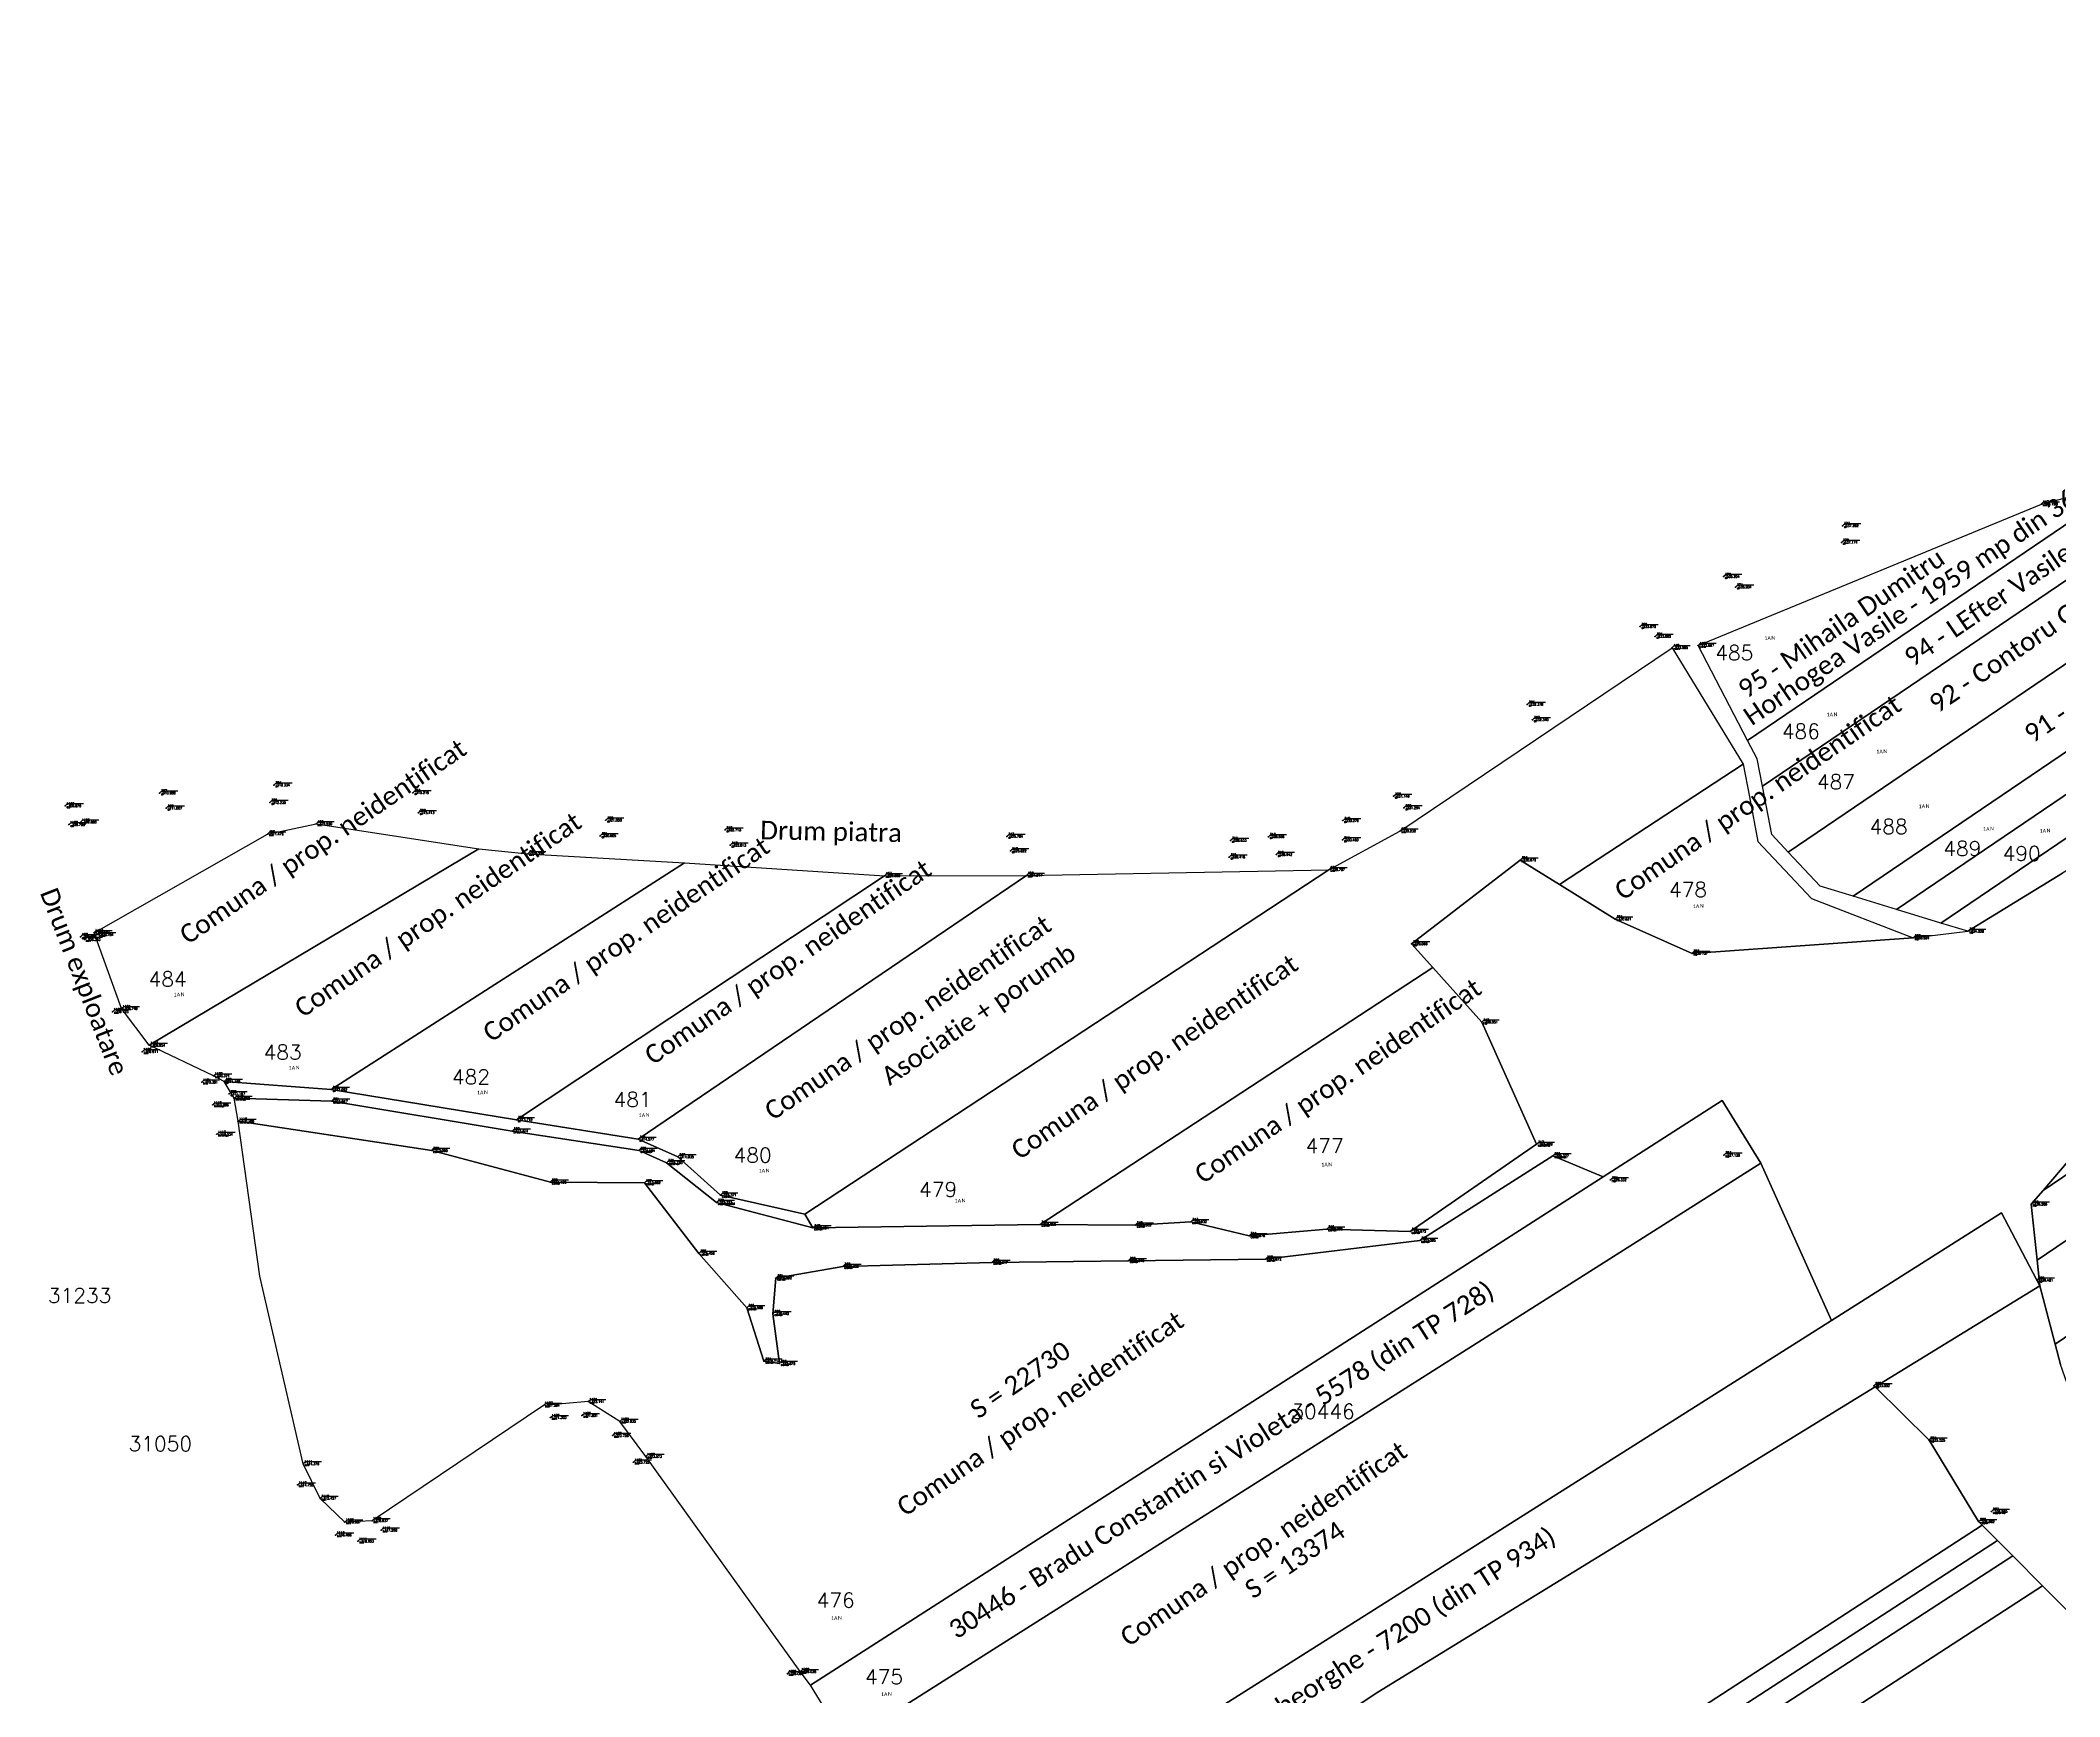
# Model space of a CAD drawing. Extents: x 611010 to 615314, y 642768 to 648579.
# Drawn here: x 612848 to 613393, y 647401 to 647848 of the extents above; entities that cross this region are included whole.
import ezdxf

# ---------------------------------------------------------------- set-up
doc = ezdxf.new("R2010")
doc.units = 0
doc.header["$LTSCALE"] = 0.5
doc.header["$MEASUREMENT"] = 0
doc.header["$PDMODE"] = 32
doc.header["$PDSIZE"] = 0.125
doc.layers.get('0').update_dxf_attribs({"color": 1, "linetype": 'CONTINUOUS'})
for name, color, linetype in [('0_pct_coduri', 20, 'CONTINUOUS'), ('0_pct_cote', 7, 'CONTINUOUS'), ('0_pct_denumiri', 7, 'CONTINUOUS'), ('0_pct_linii_marcaj', 7, 'CONTINUOUS'), ('0_pct_simboluri', 7, 'CONTINUOUS'), ('_CAT_FOL', 7, 'CONTINUOUS'), ('_IMPREJMUIT', 150, 'CONTINUOUS'), ('_NR_PARCELA', 50, 'CONTINUOUS'), ('_PARCELA_NOU_feb2025', 50, 'CONTINUOUS'), ('_TEXTE', 255, 'CONTINUOUS'), ('LABEL-terenuri-active-2024', 210, 'CONTINUOUS')]:
    doc.layers.add(name, color=color, linetype=linetype)
doc.layers.add('_ID', color=176, linetype='CONTINUOUS', lineweight=30)
doc.layers.get('0').off()
doc.styles.add('ROMANS', font='ROMANS.SHX')
doc.styles.get("Standard").update_dxf_attribs({"font": 'romans.shx'})
doc.styles.add('texte', font='calibri.ttf')

# ---------------------------------------------------------------- blocks, each defined once
blk = doc.blocks.new('Punct')
blk.add_point((0, 0))
at = {"flags": 1}
for tag, p in [('DENPCT', (1.4, 0)), ('COTA', (1.4, -2.5)), ('COD', (1.4, -5))]:
    blk.add_attdef(tag, p, '', height=1.5, dxfattribs=at)

msp = doc.modelspace()

# ---------------------------------------------------------------- linework, layer by layer
at = {"layer": '0_pct_linii_marcaj'}
for points in [[(613387.77, 647722.85), (613388.31, 647723.38), (613392.6, 647723.38)], [(613334.11, 647716.99), (613334.64, 647717.52), (613338.93, 647717.52)], [(613333.83, 647712.5), (613334.36, 647713.03), (613338.68, 647713.03)], [(613302, 647703.27), (613302.53, 647703.8), (613306.85, 647703.8)], [(613305.22, 647700.46), (613305.76, 647700.99), (613310.08, 647700.99)], [(613279.43, 647689.76), (613279.96, 647690.29), (613284.25, 647690.29)], [(613283.5, 647687.14), (613284.04, 647687.68), (613288.33, 647687.68)], [(613288.07, 647684.08), (613288.6, 647684.62), (613292.89, 647684.62)], [(613295.1, 647684.67), (613295.64, 647685.21), (613299.93, 647685.21)], [(613249.01, 647668.77), (613249.55, 647669.31), (613253.84, 647669.31)], [(613250.4, 647664.62), (613250.94, 647665.16), (613255.23, 647665.16)], [(612879.79, 647644.85), (612880.32, 647645.38), (612884.61, 647645.38)], [(612910.67, 647647.01), (612911.21, 647647.54), (612915.53, 647647.54)], [(612948.19, 647644.95), (612948.72, 647645.48), (612953.01, 647645.48)], [(613212.9, 647643.98), (613213.44, 647644.51), (613217.73, 647644.51)], [(612854.32, 647641.38), (612854.85, 647641.92), (612859.14, 647641.92)], [(612881.58, 647640.76), (612882.11, 647641.3), (612886.4, 647641.3)], [(612909.58, 647642.3), (612910.12, 647642.83), (612914.41, 647642.83)], [(612949.65, 647639.54), (612950.18, 647640.07), (612954.47, 647640.07)], [(613000.24, 647637.52), (613000.77, 647638.05), (613005.06, 647638.05)], [(613215.71, 647640.84), (613216.25, 647641.37), (613220.57, 647641.37)], [(612855.32, 647636.32), (612855.85, 647636.85), (612860.14, 647636.85)], [(612858.48, 647636.99), (612859.02, 647637.52), (612863.31, 647637.52)], [(612908.95, 647633.79), (612909.49, 647634.32), (612913.78, 647634.32)], [(612922.06, 647636.51), (612922.59, 647637.05), (612926.88, 647637.05)], [(612998.71, 647633.3), (612999.24, 647633.83), (613003.53, 647633.83)], [(613032.43, 647634.89), (613032.96, 647635.42), (613037.25, 647635.42)], [(613108.52, 647633.15), (613109.05, 647633.68), (613113.37, 647633.68)], [(613168.9, 647632.06), (613169.44, 647632.6), (613173.73, 647632.6)], [(613179.12, 647633.06), (613179.65, 647633.59), (613183.94, 647633.59)], [(613199.15, 647632.19), (613199.69, 647632.73), (613203.98, 647632.73)], [(613199.19, 647637.4), (613199.72, 647637.93), (613203.98, 647637.93)], [(613214.62, 647634.59), (613215.15, 647635.13), (613219.44, 647635.13)], [(612979.18, 647628.49), (612979.72, 647629.03), (612984.01, 647629.03)], [(613033.82, 647630.77), (613034.35, 647631.31), (613038.64, 647631.31)], [(613109.51, 647629.25), (613110.05, 647629.78), (613114.34, 647629.78)], [(613168.5, 647627.55), (613169.04, 647628.08), (613173.33, 647628.08)], [(613181.26, 647628.25), (613181.79, 647628.78), (613186.08, 647628.78)], [(613247.05, 647626.76), (613247.59, 647627.29), (613251.88, 647627.29)], [(613075.48, 647622.53), (613076.01, 647623.06), (613080.27, 647623.06)], [(613113.78, 647622.62), (613114.32, 647623.15), (613118.61, 647623.15)], [(613195.45, 647624.16), (613195.98, 647624.7), (613200.27, 647624.7)], [(613272.76, 647610.83), (613273.3, 647611.36), (613277.41, 647611.36)], [(612858.45, 647606.05), (612858.98, 647606.59), (612863.27, 647606.59)], [(612859.52, 647605.31), (612860.05, 647605.84), (612864.34, 647605.84)], [(612862.09, 647607.16), (612862.62, 647607.69), (612866.94, 647607.69)], [(612863.03, 647606.63), (612863.57, 647607.17), (612867.89, 647607.17)], [(613353.2, 647605.75), (613353.74, 647606.28), (613358.06, 647606.28)], [(613367.96, 647607.53), (613368.49, 647608.07), (613372.75, 647608.07)], [(613217.77, 647604.14), (613218.3, 647604.67), (613222.59, 647604.67)], [(613293.47, 647601.57), (613294, 647602.1), (613298.29, 647602.1)], [(612867.12, 647585.82), (612867.65, 647586.35), (612871.94, 647586.35)], [(612869.5, 647586.67), (612870.03, 647587.2), (612874.32, 647587.2)], [(613236.73, 647583.01), (613237.26, 647583.55), (613241.37, 647583.55)], [(612875.11, 647575.02), (612875.64, 647575.55), (612879.76, 647575.55)], [(612876.98, 647576.77), (612877.51, 647577.31), (612881.83, 647577.31)], [(612891.2, 647566.81), (612891.73, 647567.34), (612895.84, 647567.34)], [(612894.36, 647568.5), (612894.89, 647569.03), (612899.21, 647569.03)], [(612897.25, 647566.97), (612897.78, 647567.51), (612902.07, 647567.51)], [(612898.55, 647563.66), (612899.08, 647564.19), (612903.37, 647564.19)], [(612899.91, 647562.46), (612900.44, 647563), (612904.73, 647563)], [(612926.14, 647564.83), (612926.67, 647565.37), (612930.96, 647565.37)], [(612926.25, 647561.68), (612926.78, 647562.21), (612931.07, 647562.21)], [(612894.13, 647560.66), (612894.66, 647561.2), (612898.95, 647561.2)], [(612900.98, 647556.25), (612901.52, 647556.79), (612905.81, 647556.79)], [(612976.12, 647556.66), (612976.65, 647557.2), (612980.94, 647557.2)], [(612895.23, 647552.75), (612895.77, 647553.28), (612900.09, 647553.28)], [(612974.95, 647553.63), (612975.49, 647554.16), (612979.81, 647554.16)], [(613008.97, 647551.41), (613009.51, 647551.94), (613013.8, 647551.94)], [(612953.25, 647548.36), (612953.78, 647548.89), (612958.07, 647548.89)], [(613009.22, 647548.36), (613009.75, 647548.89), (613014.07, 647548.89)], [(613016.67, 647545.07), (613017.2, 647545.6), (613021.49, 647545.6)], [(613019.69, 647546.64), (613020.23, 647547.18), (613024.52, 647547.18)], [(613251.52, 647550.06), (613252.05, 647550.59), (613256.31, 647550.59)], [(613255.94, 647546.92), (613256.47, 647547.45), (613260.76, 647547.45)], [(613302.1, 647547.12), (613302.64, 647547.65), (613306.93, 647547.65)], [(612985.28, 647539.82), (612985.81, 647540.36), (612990.1, 647540.36)], [(613010.71, 647539.65), (613011.24, 647540.18), (613015.53, 647540.18)], [(613271.46, 647540.45), (613271.99, 647540.98), (613276.28, 647540.98)], [(613030.13, 647534.35), (613030.66, 647534.89), (613034.95, 647534.89)], [(613031.19, 647536.33), (613031.72, 647536.87), (613035.83, 647536.87)], [(613158.16, 647529.16), (613158.7, 647529.69), (613162.99, 647529.69)], [(613385.04, 647533.87), (613385.57, 647534.4), (613389.86, 647534.4)], [(613056.13, 647527.49), (613056.66, 647528.02), (613060.98, 647528.02)], [(613117.47, 647528.43), (613118.01, 647528.96), (613122.27, 647528.96)], [(613143.18, 647528.23), (613143.72, 647528.76), (613148.01, 647528.76)], [(613173.89, 647525.35), (613174.43, 647525.89), (613178.72, 647525.89)], [(613194.87, 647527.18), (613195.41, 647527.72), (613199.7, 647527.72)], [(613217.39, 647526.52), (613217.92, 647527.06), (613222.21, 647527.06)], [(613219.98, 647524.1), (613220.51, 647524.63), (613224.8, 647524.63)], [(613025.34, 647520.6), (613025.87, 647521.14), (613030.13, 647521.14)], [(613104.47, 647518.18), (613105.01, 647518.72), (613109.3, 647518.72)], [(613141.3, 647518.63), (613141.83, 647519.16), (613146.09, 647519.16)], [(613178.32, 647519.03), (613178.85, 647519.57), (613183.14, 647519.57)], [(613046.14, 647513.93), (613046.67, 647514.46), (613050.96, 647514.46)], [(613064.25, 647517.08), (613064.79, 647517.61), (613069.08, 647517.61)], [(613386.6, 647513.36), (613387.13, 647513.89), (613391.24, 647513.89)], [(613038.34, 647505.92), (613038.88, 647506.46), (613043.14, 647506.46)], [(613045.35, 647504.34), (613045.89, 647504.87), (613050.18, 647504.87)], [(613042.93, 647491.5), (613043.47, 647492.04), (613047.79, 647492.04)], [(613047.09, 647490.88), (613047.62, 647491.41), (613051.91, 647491.41)], [(613342.56, 647484.87), (613343.09, 647485.4), (613347.38, 647485.4)], [(612983.47, 647479.58), (612984, 647480.11), (612988.32, 647480.11)], [(612995.5, 647480.61), (612996.04, 647481.14), (613000.15, 647481.14)], [(612985.31, 647476.29), (612985.84, 647476.82), (612990.13, 647476.82)], [(612993.79, 647476.83), (612994.32, 647477.36), (612998.43, 647477.36)], [(613004.06, 647475.26), (613004.6, 647475.79), (613008.89, 647475.79)], [(613002.11, 647471.43), (613002.64, 647471.97), (613006.93, 647471.97)], [(613357.46, 647470.19), (613357.99, 647470.72), (613362.28, 647470.72)], [(612918.56, 647463.79), (612919.09, 647464.32), (612923.38, 647464.32)], [(613007.7, 647464.24), (613008.23, 647464.77), (613012.52, 647464.77)], [(613011.07, 647465.79), (613011.6, 647466.32), (613015.89, 647466.32)], [(612917.02, 647458.11), (612917.55, 647458.64), (612921.84, 647458.64)], [(612923.14, 647454.46), (612923.67, 647455), (612927.96, 647455)], [(612929.78, 647448.09), (612930.32, 647448.63), (612934.61, 647448.63)], [(612937.15, 647448.44), (612937.68, 647448.98), (612941.97, 647448.98)], [(613370.85, 647448.21), (613371.38, 647448.74), (613375.67, 647448.74)], [(613374.31, 647450.96), (613374.85, 647451.5), (613379.14, 647451.5)], [(612927.3, 647444.59), (612927.83, 647445.13), (612932.12, 647445.13)], [(612933.34, 647442.92), (612933.87, 647443.45), (612938.16, 647443.45)], [(612939.62, 647445.89), (612940.15, 647446.43), (612944.44, 647446.43)], [(613049.26, 647407.18), (613049.79, 647407.71), (613054.08, 647407.71)], [(613052.75, 647407.72), (613053.28, 647408.26), (613057.57, 647408.26)]]:
    msp.add_lwpolyline(points, dxfattribs=at)
at = {"layer": '_PARCELA_NOU_feb2025'}
for points in [[(613548.8, 647779.09), (613649.85, 647847.9), (613655.05, 647832.56), (613336.93, 647616.93), (613327.95, 647619.68), (613319.36, 647628.85), (613501.51, 647752.31), (613515.11, 647755.78)], [(613336.93, 647616.93), (613655.05, 647832.56), (613658.21, 647823.23), (613348.58, 647613.36)], [(613660.44, 647816.64), (613661.51, 647813.68), (613360.57, 647609.69), (613348.58, 647613.36), (613658.21, 647823.23)], [(613417, 647637.66), (613393.36, 647623.13), (613367.88, 647607.45), (613360.57, 647609.69), (613661.51, 647813.68), (613663.79, 647807.33), (613506.87, 647700.17)], [(613451.83, 647739.61), (613501.51, 647752.31), (613319.36, 647628.85), (613314.91, 647633.61), (613312.39, 647646.62), (613448.18, 647738.66)], [(613411.08, 647564.32), (613410.66, 647566.03), (613684.78, 647749.12), (613687.84, 647740.65), (613388.15, 647537.52)], [(613310.96, 647654.01), (613308.37, 647658.99), (613411.81, 647729.1), (613448.18, 647738.66), (613312.39, 647646.62)], [(613692.07, 647728.92), (613692.99, 647726.42), (613386.52, 647518.69), (613384.96, 647533.79), (613388.15, 647537.52), (613687.84, 647740.65)], [(613387.69, 647722.77), (613411.81, 647729.1), (613308.37, 647658.99), (613295.02, 647684.59)], [(613387.24, 647511.76), (613386.52, 647518.69), (613692.99, 647726.42), (613700.62, 647705.63), (613391.4, 647496.03)], [(613701.69, 647702.71), (613704.93, 647693.29), (613706.85, 647686.59), (613397.63, 647477), (613392.85, 647490.55), (613391.4, 647496.03), (613700.62, 647705.63)], [(613056.05, 647527.41), (613053.88, 647531.08), (613195.37, 647624.08), (613214.54, 647634.52), (613287.99, 647684), (613307.17, 647652.54), (613257.6, 647620.1), (613246.97, 647626.68), (613217.69, 647604.06), (613223.39, 647597.71), (613117.39, 647528.35)], [(613353.12, 647605.67), (613293.39, 647601.49), (613272.68, 647610.75), (613257.6, 647620.1), (613307.17, 647652.54), (613308.87, 647643.77), (613311.2, 647631.72), (613325.66, 647616.28)], [(612876.9, 647576.69), (612869.42, 647586.59), (612862.01, 647607.08), (612908.88, 647633.71), (612921.98, 647636.43), (612965.93, 647629.71)], [(612894.28, 647568.42), (612876.9, 647576.69), (612965.93, 647629.71), (612979.1, 647628.41), (613021.39, 647625.97), (612926.06, 647564.75), (612897.17, 647566.9)], [(612926.06, 647564.75), (613021.39, 647625.97), (613075.4, 647622.45), (612976.04, 647556.58)], [(612976.04, 647556.58), (613075.4, 647622.45), (613113.7, 647622.54), (613008.9, 647551.33)], [(613008.9, 647551.33), (613113.7, 647622.54), (613195.37, 647624.08), (613053.88, 647531.08), (613031.11, 647536.25), (613019.61, 647546.56)], [(613117.39, 647528.35), (613223.39, 647597.71), (613236.65, 647582.93), (613251.44, 647549.98), (613217.31, 647526.44), (613194.8, 647527.1), (613173.81, 647525.27), (613158.08, 647529.08), (613143.1, 647528.15)], [(612899.83, 647562.38), (612897.17, 647566.9), (612926.06, 647564.75), (612976.04, 647556.58), (613008.9, 647551.33), (613019.61, 647546.56), (613031.11, 647536.25), (613053.88, 647531.08), (613056.05, 647527.41), (613030.05, 647534.27), (613016.59, 647544.99), (613009.14, 647548.28), (612974.87, 647553.55), (612926.17, 647561.6)], [(613301.53, 647561.79), (613311.98, 647544.86), (613065, 647388.45), (613055.4, 647404), (613269.41, 647541.19)], [(613052.67, 647407.65), (613010.99, 647465.71), (613003.98, 647475.18), (612995.43, 647480.53), (612983.39, 647479.5), (612937.07, 647448.36), (612929.7, 647448.01), (612923.06, 647454.39), (612918.48, 647463.71), (612906.76, 647514.38), (612900.91, 647556.18), (612953.17, 647548.28), (612985.2, 647539.74), (613010.63, 647539.57), (613025.26, 647520.53), (613038.26, 647505.84), (613042.85, 647491.42), (613047.01, 647490.8), (613045.27, 647504.26), (613046.06, 647513.85), (613064.17, 647517), (613104.4, 647518.1), (613141.22, 647518.55), (613178.24, 647518.95), (613219.9, 647524.02), (613255.86, 647546.84), (613269.41, 647541.19), (613055.4, 647404)], [(613082.5, 647353.6), (613068.26, 647383.55), (613065, 647388.45), (613311.98, 647544.86), (613331.02, 647502.43), (613084.3, 647346.42)], [(613387.24, 647511.76), (613342.8, 647484.48), (613208.57, 647402.07), (613093.83, 647326.23), (613084.3, 647346.42), (613331.02, 647502.43), (613376.91, 647531.44)], [(613370.77, 647448.13), (613371.74, 647447.15), (613109.28, 647276.8), (613093.83, 647326.23), (613208.57, 647402.07), (613342.8, 647484.48), (613357.38, 647470.11)], [(613375.87, 647443), (613111.06, 647271.12), (613109.28, 647276.8), (613371.74, 647447.15)], [(613379.96, 647438.89), (613112.82, 647265.5), (613111.06, 647271.12), (613375.87, 647443)], [(613388.04, 647430.78), (613116.29, 647254.39), (613112.82, 647265.5), (613379.96, 647438.89)], [(613127.95, 647208.34), (613121.61, 647237.37), (613116.29, 647254.39), (613388.04, 647430.78), (613407.41, 647411.32), (613412.28, 647409.78), (613424.4, 647400.75)]]:
    msp.add_lwpolyline(points, close=True, dxfattribs=at)
for points in [[(613411.08, 647564.32), (613388.15, 647537.52), (613384.96, 647533.79), (613386.52, 647518.69), (613387.24, 647511.76), (613376.91, 647531.44), (613331.02, 647502.43), (613311.98, 647544.86), (613301.53, 647561.79), (613269.41, 647541.19), (613255.86, 647546.84), (613219.9, 647524.02), (613178.24, 647518.95), (613141.22, 647518.55), (613104.4, 647518.1), (613064.17, 647517), (613046.06, 647513.85), (613045.27, 647504.26), (613047.01, 647490.8), (613042.85, 647491.42), (613038.26, 647505.84), (613025.26, 647520.53), (613010.63, 647539.57), (612985.2, 647539.74), (612953.17, 647548.28), (612900.91, 647556.18), (612899.83, 647562.38), (612926.17, 647561.6), (612974.87, 647553.55), (613009.14, 647548.28), (613016.59, 647544.99), (613030.05, 647534.27), (613056.05, 647527.41), (613117.39, 647528.35), (613143.1, 647528.15), (613158.08, 647529.08), (613173.81, 647525.27), (613194.8, 647527.1), (613217.31, 647526.44), (613251.44, 647549.98), (613236.65, 647582.93), (613223.39, 647597.71), (613217.69, 647604.06), (613246.97, 647626.68), (613257.6, 647620.1), (613272.68, 647610.75), (613293.39, 647601.49), (613353.12, 647605.67), (613367.88, 647607.45), (613393.36, 647623.13)], [(613407.41, 647411.32), (613388.04, 647430.78), (613379.96, 647438.89), (613375.87, 647443), (613371.74, 647447.15), (613370.77, 647448.13), (613357.38, 647470.11), (613342.8, 647484.48), (613387.24, 647511.76), (613391.4, 647496.03), (613392.85, 647490.55)]]:
    msp.add_lwpolyline(points, dxfattribs=at)

# ---------------------------------------------------------------- block references
at = {"layer": '0_pct_simboluri', "xscale": 3, "yscale": 3}
for p in [(613387.69, 647722.77), (613334.03, 647716.91), (613333.75, 647712.42), (613301.92, 647703.19), (613305.14, 647700.38), (613279.35, 647689.68), (613283.43, 647687.06), (613287.99, 647684), (613295.02, 647684.59), (613248.93, 647668.69), (613250.32, 647664.54), (612879.71, 647644.77), (612910.59, 647646.93), (612948.11, 647644.87), (613212.82, 647643.9), (612854.24, 647641.31), (612881.5, 647640.68), (612909.51, 647642.22), (612949.57, 647639.46), (613215.63, 647640.76), (612855.24, 647636.24), (612858.41, 647636.91), (612908.88, 647633.71), (612921.98, 647636.43), (612998.63, 647633.22), (613000.16, 647637.44), (613032.35, 647634.81), (613108.44, 647633.07), (613179.04, 647632.98), (613199.11, 647637.32), (613214.54, 647634.52), (612979.1, 647628.41), (613033.74, 647630.69), (613109.43, 647629.17), (613168.42, 647627.47), (613168.82, 647631.98), (613181.18, 647628.17), (613199.07, 647632.11), (613075.4, 647622.45), (613113.7, 647622.54), (613195.37, 647624.08), (613246.97, 647626.68), (613272.68, 647610.75), (612858.37, 647605.98), (612859.44, 647605.23), (612862.01, 647607.08), (612862.95, 647606.55), (613353.12, 647605.67), (613367.88, 647607.45), (613217.69, 647604.06), (613293.39, 647601.49), (612867.04, 647585.74), (612869.42, 647586.59), (613236.65, 647582.93), (612875.03, 647574.94), (612876.9, 647576.69), (612894.28, 647568.42), (612891.12, 647566.73), (612897.17, 647566.9), (612898.47, 647563.58), (612899.83, 647562.38), (612926.06, 647564.75), (612894.05, 647560.58), (612900.91, 647556.18), (612926.17, 647561.6), (612976.04, 647556.58), (612895.16, 647552.67), (612974.87, 647553.55), (613008.9, 647551.33), (612953.17, 647548.28), (613009.14, 647548.28), (613019.61, 647546.56), (613251.44, 647549.98), (613255.86, 647546.84), (613302.02, 647547.04), (613016.59, 647544.99), (613271.38, 647540.37), (612985.2, 647539.74), (613010.63, 647539.57), (613031.11, 647536.25), (613030.05, 647534.27), (613158.08, 647529.08), (613384.96, 647533.79), (613056.05, 647527.41), (613117.39, 647528.35), (613143.1, 647528.15), (613173.81, 647525.27), (613194.8, 647527.1), (613217.31, 647526.44), (613219.9, 647524.02), (613025.26, 647520.53), (613104.4, 647518.1), (613141.22, 647518.55), (613178.24, 647518.95), (613046.06, 647513.85), (613064.17, 647517), (613386.52, 647513.28), (613038.26, 647505.84), (613045.27, 647504.26), (613042.85, 647491.42), (613047.01, 647490.8), (612995.43, 647480.53), (613342.48, 647484.79), (612983.39, 647479.5), (612985.23, 647476.21), (612993.71, 647476.75), (613003.98, 647475.18), (613002.03, 647471.35), (613357.38, 647470.11), (612918.48, 647463.71), (613007.62, 647464.16), (613010.99, 647465.71), (612916.94, 647458.03), (612923.06, 647454.39), (612929.7, 647448.01), (612937.07, 647448.36), (613370.77, 647448.13), (613374.23, 647450.89), (612927.22, 647444.51), (612933.26, 647442.84), (612939.54, 647445.81), (613049.18, 647407.1), (613052.67, 647407.65)]:
    msp.add_blockref('Punct', p, dxfattribs=at)

# ---------------------------------------------------------------- texts
at = {"layer": '0_pct_coduri', "style": 'ROMANS'}
for s, p in [('lim', (613388.08, 647722.17)), ('dr', (613334.41, 647716.31)), ('dr', (613334.13, 647711.82)), ('dr', (613302.3, 647702.59)), ('dr', (613305.53, 647699.78)), ('dr', (613279.73, 647689.08)), ('dr', (613283.81, 647686.46)), ('clim', (613288.37, 647683.4)), ('clim', (613295.41, 647683.99)), ('dr', (613249.32, 647668.09)), ('dr', (613250.71, 647663.94)), ('dr', (612880.1, 647644.17)), ('dr', (612910.98, 647646.32)), ('dr', (612948.49, 647644.27)), ('dr', (613213.21, 647643.3)), ('cd', (612854.62, 647640.7)), ('dr', (612881.88, 647640.08)), ('dr', (612909.89, 647641.62)), ('dr', (612949.96, 647638.86)), ('dr', (613216.02, 647640.16)), ('cd', (612855.62, 647635.63)), ('cd', (612858.79, 647636.31)), ('lim', (612909.26, 647633.1)), ('lim', (612922.36, 647635.83)), ('dr', (612999.01, 647632.62)), ('dr', (613000.55, 647636.84)), ('dr', (613032.73, 647634.21)), ('dr', (613108.83, 647632.47)), ('dr', (613179.42, 647632.38)), ('dr', (613199.49, 647636.72)), ('lim', (613214.92, 647633.91)), ('lim', (612979.49, 647627.81)), ('dr', (613034.12, 647630.09)), ('dr', (613109.82, 647628.57)), ('dr', (613168.81, 647626.87)), ('dr', (613169.21, 647631.38)), ('dr', (613181.56, 647627.56)), ('dr', (613199.46, 647631.51)), ('lim', (613075.78, 647621.85)), ('lim', (613114.09, 647621.94)), ('lim', (613195.75, 647623.48)), ('hb', (613247.36, 647626.08)), ('hb', (613273.07, 647610.15)), ('dr', (612858.75, 647605.37)), ('lim', (612862.39, 647606.48)), ('clim', (612863.34, 647605.95)), ('hb', (613353.51, 647605.07)), ('hb', (613368.26, 647606.85)), ('lim', (612859.82, 647604.62)), ('hb', (613218.07, 647603.46)), ('hb', (613293.77, 647600.89)), ('lim', (612867.42, 647585.14)), ('lim', (612869.8, 647585.99)), ('hb', (613237.03, 647582.33)), ('lim', (612875.42, 647574.34)), ('lim', (612877.28, 647576.09)), ('lim', (612894.66, 647567.82)), ('lim', (612891.5, 647566.13)), ('dr', (612897.55, 647566.29)), ('dr', (612898.85, 647562.98)), ('limmal', (612900.21, 647561.78)), ('dr', (612926.45, 647564.15)), ('limmal', (612894.43, 647559.98)), ('limmal', (612901.29, 647555.57)), ('drcanal', (612926.55, 647561)), ('dr', (612976.42, 647555.98)), ('limmal', (612895.54, 647552.07)), ('drcanal', (612975.26, 647552.95)), ('dr', (613009.28, 647550.73)), ('canal', (612953.56, 647547.68)), ('drcanal', (613009.52, 647547.68)), ('dr', (613020, 647545.96)), ('canalhb', (613251.82, 647549.38)), ('hbcanal', (613256.24, 647546.24)), ('hb', (613302.41, 647546.43)), ('drcanal', (613016.97, 647544.39)), ('hb', (613271.77, 647539.77)), ('canal', (612985.58, 647539.14)), ('canal', (613011.01, 647538.97)), ('capdr', (613031.49, 647535.65)), ('capdrcanal', (613030.43, 647533.67)), ('canal', (613158.47, 647528.47)), ('hb', (613385.34, 647533.19)), ('canal', (613056.44, 647526.81)), ('canal', (613117.78, 647527.75)), ('canal', (613143.49, 647527.55)), ('canal', (613174.2, 647524.67)), ('canal', (613195.18, 647526.5)), ('canal', (613217.69, 647525.84)), ('canal', (613220.28, 647523.42)), ('canal', (613025.64, 647519.92)), ('canal', (613104.78, 647517.5)), ('canal', (613141.6, 647517.95)), ('canal', (613178.62, 647518.35)), ('canal', (613046.44, 647513.25)), ('canal', (613064.56, 647516.4)), ('hb', (613386.9, 647512.68)), ('canal', (613038.65, 647505.24)), ('canal', (613045.66, 647503.65)), ('canal', (613043.24, 647490.82)), ('canal', (613047.39, 647490.2)), ('lim', (612995.81, 647479.93)), ('hb', (613342.86, 647484.19)), ('lim', (612983.77, 647478.9)), ('lim', (612985.61, 647475.61)), ('lim', (612994.09, 647476.15)), ('lim', (613004.37, 647474.58)), ('lim', (613002.41, 647470.75)), ('hb', (613357.76, 647469.51)), ('lim', (612918.87, 647463.11)), ('lim', (613008, 647463.56)), ('lim', (613011.37, 647465.11)), ('lim', (612917.32, 647457.42)), ('lim', (612923.44, 647453.78)), ('lim', (612930.09, 647447.41)), ('lim', (612937.46, 647447.76)), ('capdr', (613371.15, 647447.53)), ('capdrhb', (613374.62, 647450.28)), ('lim', (612927.6, 647443.91)), ('lim', (612933.64, 647442.24)), ('lim', (612939.92, 647445.21)), ('lim', (613049.56, 647406.5)), ('lim', (613053.05, 647407.04))]:
    msp.add_text(s, height=0.625, dxfattribs=at).set_placement(p)
at = {"layer": '0_pct_cote', "style": 'ROMANS'}
for s, p in [('340.190', (613388.52, 647722.46)), ('337.292', (613334.85, 647716.6)), ('337.174', (613334.57, 647712.11)), ('335.204', (613302.74, 647702.88)), ('335.204', (613305.97, 647700.06)), ('333.670', (613280.17, 647689.37)), ('333.662', (613284.25, 647686.75)), ('333.595', (613288.81, 647683.69)), ('333.897', (613295.85, 647684.28)), ('332.378', (613249.76, 647668.38)), ('332.340', (613251.15, 647664.23)), ('310.988', (612880.54, 647644.46)), ('312.334', (612911.42, 647646.61)), ('315.215', (612948.93, 647644.56)), ('331.146', (613213.65, 647643.59)), ('309.875', (612855.06, 647640.99)), ('311.007', (612882.32, 647640.37)), ('312.235', (612910.33, 647641.9)), ('315.413', (612950.4, 647639.15)), ('331.294', (613216.46, 647640.45)), ('309.793', (612856.06, 647635.92)), ('309.880', (612859.23, 647636.6)), ('311.476', (612909.7, 647633.39)), ('312.230', (612922.8, 647636.12)), ('320.905', (612999.45, 647632.91)), ('321.050', (613000.99, 647637.13)), ('322.713', (613033.17, 647634.5)), ('325.784', (613109.27, 647632.76)), ('328.506', (613179.86, 647632.67)), ('330.279', (613199.93, 647637.01)), ('330.232', (613215.36, 647634.2)), ('317.306', (612979.93, 647628.1)), ('322.813', (613034.56, 647630.38)), ('325.822', (613110.26, 647628.86)), ('328.418', (613169.25, 647627.16)), ('328.633', (613169.65, 647631.67)), ('328.942', (613182, 647627.85)), ('330.450', (613199.9, 647631.8)), ('322.889', (613076.22, 647622.13)), ('324.917', (613114.53, 647622.23)), ('328.797', (613196.19, 647623.77)), ('330.972', (613247.8, 647626.37)), ('330.831', (613273.51, 647610.44)), ('309.722', (612859.19, 647605.66)), ('309.393', (612860.26, 647604.91)), ('309.464', (612862.83, 647606.77)), ('309.784', (612863.78, 647606.24)), ('333.564', (613353.95, 647605.36)), ('334.029', (613368.7, 647607.14)), ('329.066', (613218.51, 647603.75)), ('330.737', (613294.21, 647601.18)), ('309.723', (612867.86, 647585.43)), ('309.748', (612870.24, 647586.28)), ('328.051', (613237.47, 647582.62)), ('309.911', (612875.86, 647574.62)), ('309.954', (612877.72, 647576.38)), ('310.374', (612895.1, 647568.11)), ('311.168', (612897.99, 647566.58)), ('310.381', (612891.94, 647566.42)), ('311.197', (612899.29, 647563.27)), ('310.602', (612900.65, 647562.07)), ('312.092', (612926.89, 647564.44)), ('311.917', (612926.99, 647561.29)), ('310.286', (612894.87, 647560.27)), ('310.186', (612901.73, 647555.86)), ('313.710', (612976.86, 647556.27)), ('310.334', (612895.98, 647552.36)), ('313.414', (612975.7, 647553.24)), ('314.577', (613009.72, 647551.02)), ('313.090', (612954, 647547.97)), ('314.484', (613009.96, 647547.97)), ('314.935', (613020.44, 647546.25)), ('324.829', (613252.26, 647549.67)), ('324.777', (613256.68, 647546.52)), ('327.130', (613302.85, 647546.72)), ('314.406', (612986.02, 647539.43)), ('313.682', (613011.45, 647539.26)), ('314.710', (613017.41, 647544.68)), ('326.332', (613272.21, 647540.06)), ('315.215', (613030.87, 647533.96)), ('315.371', (613031.93, 647535.94)), ('320.932', (613158.91, 647528.76)), ('336.286', (613385.78, 647533.48)), ('316.334', (613056.88, 647527.1)), ('319.259', (613118.22, 647528.04)), ('320.505', (613143.93, 647527.84)), ('320.976', (613174.64, 647524.96)), ('322.095', (613195.62, 647526.79)), ('322.972', (613218.13, 647526.13)), ('323.095', (613220.72, 647523.71)), ('315.459', (613026.08, 647520.21)), ('318.347', (613105.22, 647517.79)), ('319.849', (613142.04, 647518.23)), ('321.672', (613179.06, 647518.64)), ('315.692', (613046.88, 647513.54)), ('316.302', (613065, 647516.68)), ('336.401', (613387.34, 647512.97)), ('315.569', (613039.09, 647505.53)), ('316.440', (613046.1, 647503.94)), ('316.714', (613043.68, 647491.11)), ('316.876', (613047.83, 647490.49)), ('322.141', (612996.25, 647480.22)), ('333.002', (613343.3, 647484.48)), ('321.384', (612984.21, 647479.19)), ('321.303', (612986.05, 647475.9)), ('321.801', (612994.53, 647476.44)), ('322.835', (613004.81, 647474.86)), ('322.728', (613002.85, 647471.04)), ('333.225', (613358.2, 647469.8)), ('314.376', (612919.31, 647463.4)), ('323.725', (613008.44, 647463.85)), ('323.573', (613011.81, 647465.39)), ('314.758', (612917.76, 647457.71)), ('315.427', (612923.88, 647454.07)), ('316.267', (612930.53, 647447.7)), ('316.937', (612937.9, 647448.05)), ('334.882', (613371.59, 647447.81)), ('334.555', (613375.06, 647450.57)), ('316.496', (612928.04, 647444.2)), ('316.953', (612934.08, 647442.53)), ('317.258', (612940.36, 647445.5)), ('329.066', (613050, 647406.79)), ('329.035', (613053.49, 647407.33))]:
    msp.add_text(s, height=0.625, dxfattribs=at).set_placement(p)
at = {"layer": '0_pct_denumiri', "style": 'ROMANS'}
for s, p in [('447', (613388.08, 647723.09)), ('373', (613334.41, 647717.23)), ('372', (613334.13, 647712.74)), ('370', (613302.3, 647703.51)), ('371', (613305.53, 647700.7)), ('305', (613279.73, 647690)), ('304', (613283.81, 647687.38)), ('449', (613288.37, 647684.33)), ('448', (613295.41, 647684.91)), ('306', (613249.32, 647669.01)), ('307', (613250.71, 647664.86)), ('327', (612880.1, 647645.09)), ('324', (612910.98, 647647.25)), ('323', (612948.49, 647645.19)), ('309', (613213.21, 647644.22)), ('1130', (612854.53, 647641.63)), ('326', (612881.88, 647641)), ('325', (612909.89, 647642.54)), ('322', (612949.96, 647639.78)), ('320', (613000.55, 647637.76)), ('310', (613199.49, 647637.64)), ('308', (613216.02, 647641.08)), ('1129', (612855.53, 647636.56)), ('1128', (612858.7, 647637.23)), ('456', (612909.26, 647634.03)), ('455', (612922.36, 647636.75)), ('321', (612999.01, 647633.54)), ('319', (613032.73, 647635.13)), ('317', (613108.83, 647633.39)), ('314', (613169.21, 647632.31)), ('313', (613179.42, 647633.3)), ('311', (613199.46, 647632.43)), ('450', (613214.92, 647634.84)), ('454', (612979.49, 647628.73)), ('318', (613034.12, 647631.02)), ('316', (613109.82, 647629.49)), ('315', (613168.81, 647627.79)), ('312', (613181.56, 647628.49)), ('350', (613247.36, 647627)), ('453', (613075.78, 647622.77)), ('452', (613114.09, 647622.86)), ('451', (613195.75, 647624.41)), ('351', (613273.07, 647611.07)), ('458', (612858.75, 647606.3)), ('1126', (612859.73, 647605.55)), ('1127', (612862.3, 647607.4)), ('457', (612863.34, 647606.87)), ('302', (613353.51, 647605.99)), ('301', (613368.26, 647607.78)), ('349', (613218.07, 647604.38)), ('352', (613293.77, 647601.81)), ('1125', (612867.33, 647586.06)), ('1124', (612869.71, 647586.91)), ('348', (613237.03, 647583.25)), ('1122', (612875.33, 647575.26)), ('1123', (612877.19, 647577.01)), ('1121', (612891.41, 647567.05)), ('1120', (612894.57, 647568.74)), ('329', (612897.55, 647567.22)), ('328', (612898.85, 647563.9)), ('1119', (612900.12, 647562.7)), ('330', (612926.45, 647565.07)), ('331', (612926.55, 647561.92)), ('1118', (612894.34, 647560.9)), ('1116', (612901.2, 647556.5)), ('333', (612976.42, 647556.9)), ('1117', (612895.45, 647552.99)), ('332', (612975.26, 647553.87)), ('334', (613009.28, 647551.65)), ('347', (613251.82, 647550.3)), ('369', (612953.56, 647548.6)), ('335', (613009.52, 647548.6)), ('336', (613016.97, 647545.31)), ('337', (613020, 647546.88)), ('355', (613256.24, 647547.16)), ('353', (613302.41, 647547.36)), ('368', (612985.58, 647540.06)), ('367', (613011.01, 647539.89)), ('354', (613271.77, 647540.69)), ('339', (613030.43, 647534.59)), ('338', (613031.49, 647536.57)), ('293', (613385.34, 647534.11)), ('341', (613117.78, 647528.67)), ('342', (613143.49, 647528.47)), ('343', (613158.47, 647529.4)), ('340', (613056.44, 647527.73)), ('344', (613174.2, 647525.59)), ('345', (613195.18, 647527.42)), ('346', (613217.69, 647526.76)), ('356', (613220.28, 647524.34)), ('366', (613025.64, 647520.85)), ('359', (613104.78, 647518.43)), ('358', (613141.6, 647518.87)), ('357', (613178.62, 647519.27)), ('361', (613046.44, 647514.17)), ('360', (613064.56, 647517.32)), ('292', (613386.9, 647513.6)), ('365', (613038.65, 647506.16)), ('362', (613045.66, 647504.58)), ('364', (613043.24, 647491.74)), ('363', (613047.39, 647491.12)), ('285', (613342.86, 647485.11)), ('1107', (612983.68, 647479.82)), ('1104', (612995.72, 647480.85)), ('1106', (612985.52, 647476.53)), ('1105', (612994, 647477.07)), ('1103', (613004.28, 647475.5)), ('1102', (613002.32, 647471.68)), ('284', (613357.76, 647470.43)), ('1111', (612918.78, 647464.03)), ('1101', (613007.91, 647464.48)), ('1100', (613011.29, 647466.03)), ('1112', (612917.23, 647458.35)), ('1110', (612923.35, 647454.71)), ('1109', (612930, 647448.33)), ('1108', (612937.37, 647448.68)), ('282', (613371.15, 647448.45)), ('283', (613374.62, 647451.21)), ('1113', (612927.52, 647444.83)), ('1114', (612933.55, 647443.16)), ('1115', (612939.83, 647446.13)), ('1099', (613049.47, 647407.42)), ('1098', (613052.96, 647407.97))]:
    msp.add_text(s, height=0.625, dxfattribs=at).set_placement(p)
at = {"layer": '_CAT_FOL', "style": 'texte'}
for p in [(613313.75, 647686.09), (613330.55, 647665.44), (613343.97, 647655.48), (613355.4, 647640.7), (613372.79, 647634.59), (613388.06, 647634.06), (613294.45, 647613.73), (612884.36, 647589.87), (612915.4, 647570.11), (612966.22, 647563.46), (613009.88, 647557.33), (613042.27, 647542.34), (613194.14, 647543.98), (613095.18, 647534.23), (613061.79, 647421.59), (613075.27, 647401.07)]:
    msp.add_text('A', height=1, dxfattribs=at).set_placement(p)
at = {"layer": '_ID', "color": 40, "true_color": 0xf8d731}
for s, p in [('485', (613299.66, 647680.64)), ('486', (613317.62, 647659.42)), ('487', (613327.08, 647645.81)), ('488', (613341.3, 647633.71)), ('489', (613361.23, 647627.82)), ('490', (613377.23, 647626.47)), ('478', (613287.17, 647616.71)), ('484', (612876.73, 647592.57)), ('483', (612907.78, 647572.82)), ('482', (612958.6, 647566.17)), ('481', (613002.26, 647560.04)), ('477', (613189.05, 647547.58)), ('480', (613034.64, 647545.04)), ('479', (613084.73, 647535.79)), ('476', (613057.1, 647424.92)), ('475', (613070.14, 647404.27))]:
    msp.add_text(s, height=4, dxfattribs=at).set_placement(p)
at = {"layer": '_IMPREJMUIT', "style": 'texte'}
for p in [(613314.81, 647686.17), (613331.62, 647665.52), (613345.03, 647655.56), (613356.46, 647640.78), (613373.86, 647634.68), (613389.12, 647634.15), (613295.52, 647613.81), (612885.42, 647589.95), (612916.47, 647570.2), (612967.29, 647563.55), (613010.95, 647557.42), (613043.33, 647542.42), (613195.21, 647544.06), (613096.24, 647534.31), (613062.86, 647421.68), (613076.34, 647401.15)]:
    msp.add_text('N', height=1, dxfattribs=at).set_placement(p)
at = {"layer": '_NR_PARCELA', "style": 'texte'}
for p in [(613312.92, 647686.09), (613329.72, 647665.44), (613343.14, 647655.47), (613354.57, 647640.69), (613371.96, 647634.59), (613387.23, 647634.06), (613293.62, 647613.72), (612883.53, 647589.86), (612914.58, 647570.11), (612965.39, 647563.46), (613009.05, 647557.33), (613041.44, 647542.34), (613193.31, 647543.97), (613094.35, 647534.22), (613060.97, 647421.59), (613074.45, 647401.07)]:
    msp.add_text('1', height=1, dxfattribs=at).set_placement(p)
at = {"layer": '_TEXTE', "style": 'texte'}
for s, rotation, p in [('Horhogea Vasile - 1959 mp din 3600 mp', 34.2919, (613309.5, 647662.77)), ('94 - LEfter Vasile - 1800', 34.2919, (613352.91, 647678.66)), ('95 - Mihaila Dumitru', 34.2919, (613308.02, 647670.05)), ('92 - Contoru Ghe - 3600', 34.2919, (613359.61, 647666.15)), ('91 - Anton Haral - 7000', 34.2919, (613385.3, 647658.04)), ('Comuna / prop. neidentificat', 34.3835, (613274.73, 647615.63)), ('Comuna / prop. neidentificat', 34.3835, (612887.36, 647603.76)), ('Comuna / prop. neidentificat', 34.3835, (612918.41, 647584.01)), ('Drum piatra', 358.8459, (613041.8, 647632.3)), ('Comuna / prop. neidentificat', 34.3835, (612969.23, 647577.36)), ('Comuna / prop. neidentificat', 34.3835, (613012.89, 647571.23)), ('Drum exploatare', 291.3003, (612847.34, 647617.89)), ('Comuna / prop. neidentificat', 34.3835, (613045.27, 647556.24)), ('Asociatie + porumb', 34.3835, (613076.78, 647565.66)), ('Comuna / prop. neidentificat', 34.3835, (613111.86, 647545.64)), ('Comuna / prop. neidentificat', 34.3835, (613161.37, 647539.16)), ('30446 - Bradu Constantin si Violeta - 5578 (din TP 728)', 32.5141, (613094.85, 647416.28)), ('Comuna / prop. neidentificat', 34.3835, (613081, 647449.38)), ('S = 22730', 34.3835, (613100.75, 647475.72)), ('Comuna / prop. neidentificat', 34.3835, (613141.29, 647414.24)), ('S = 13374', 34.3835, (613174.91, 647427.12)), ('30473 - Lazar Gheorghe - 7200 (din TP 934)', 32.5141, (613141.87, 647369.27))]:
    msp.add_text(s, height=5, rotation=rotation, dxfattribs=at).set_placement(p)
at = {"layer": 'LABEL-terenuri-active-2024'}
for s, p in [('31233', (612849.55, 647507.18)), ('30446', (613185.22, 647475.89)), ('31050', (612871.35, 647467.16))]:
    msp.add_text(s, height=4, dxfattribs=at).set_placement(p)

doc.saveas('drawing.dxf')
